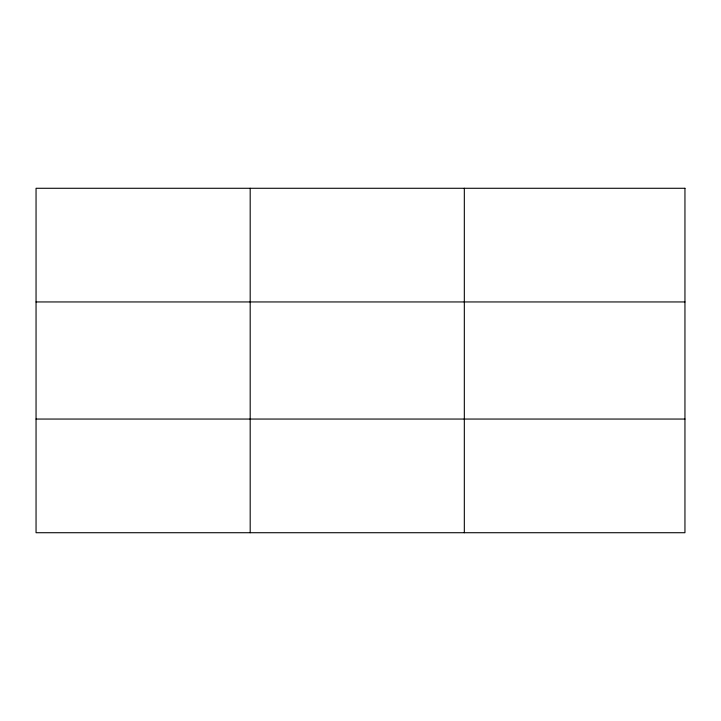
<?xml version="1.0" encoding="UTF-8"?>
<svg xmlns="http://www.w3.org/2000/svg" width="721" height="721" viewBox="0 0 721 721"><rect width="100%" height="100%" fill="white"/><g stroke="black" fill="none" stroke-linecap="round" stroke-linejoin="round"><path stroke-width="1.08" d="M250.187 188.28L250.187 532.72M464.324 188.28L464.324 532.72M36.05 301.946L684.95 301.946M36.05 419.054L684.95 419.054M684.95 188.28L684.95 532.72L36.05 532.72L36.05 188.28L684.95 188.28"/></g></svg>
